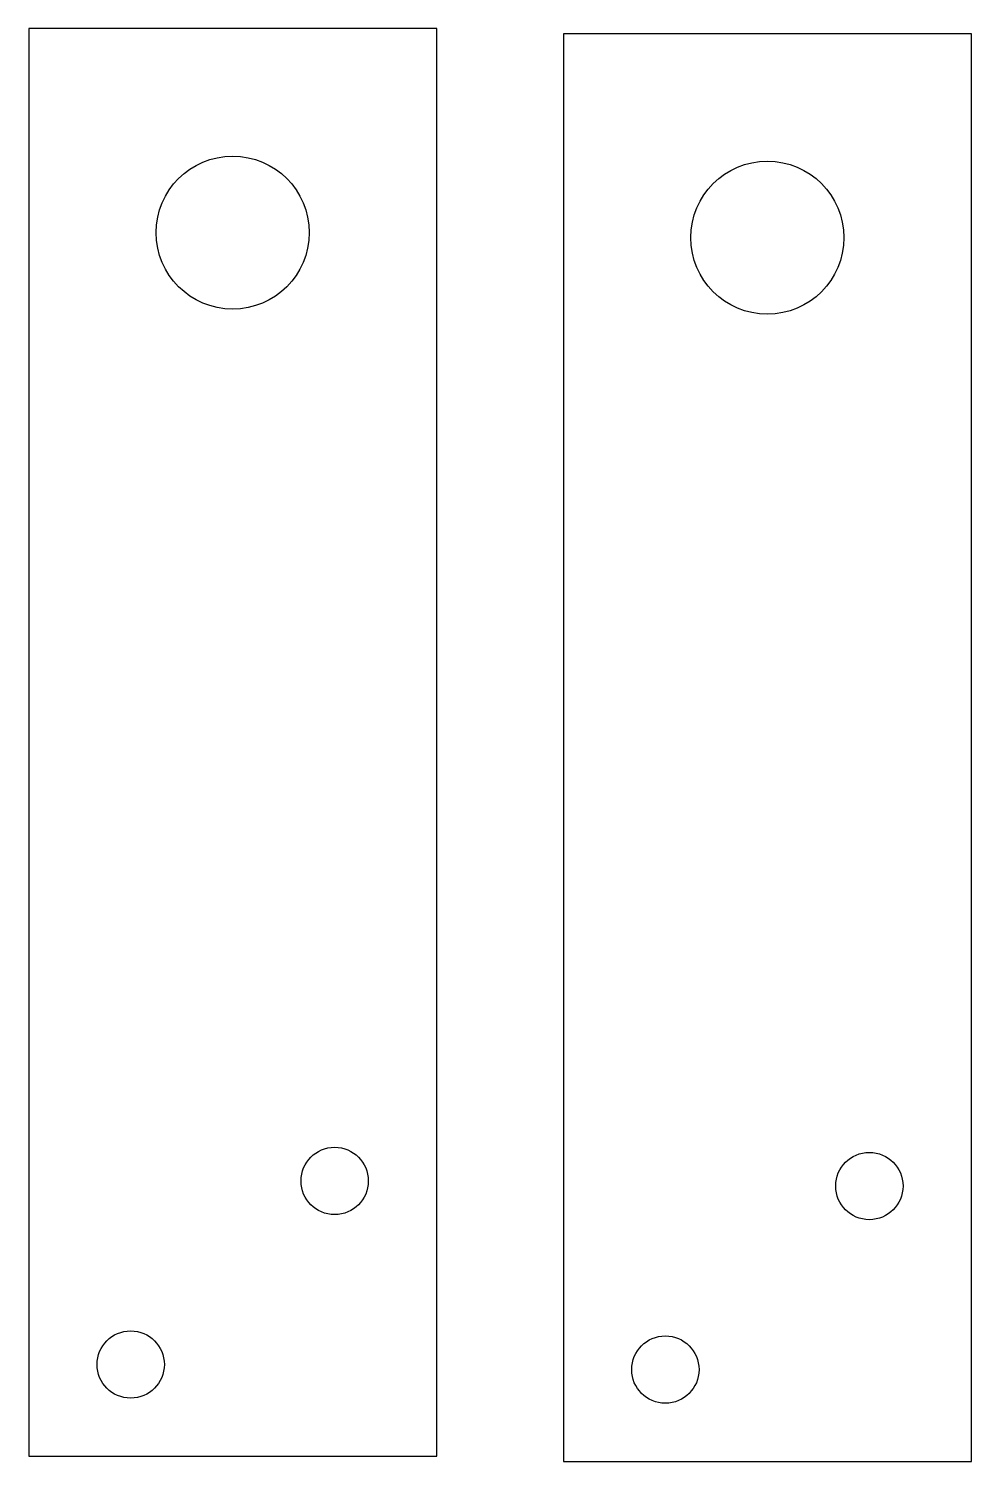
# Model space of a CAD drawing. Header units: inches. Extents: x 0.13 to 2.44, y 0.27 to 3.79.
import ezdxf

# ---------------------------------------------------------------- set-up
doc = ezdxf.new("R2010")
doc.units = ezdxf.units.IN
doc.header["$MEASUREMENT"] = 0

msp = doc.modelspace()

# ---------------------------------------------------------------- linework, layer by layer
at = {"color": 7, "linetype": 'Continuous', "lineweight": 25}
for p, q in [((0.1315, 3.7871), (0.1315, 0.2871)), ((1.1315, 3.7871), (0.1315, 3.7871)), ((1.1315, 0.2871), (1.1315, 3.7871)), ((1.442, 3.7747), (1.442, 0.2747)), ((2.442, 3.7747), (1.442, 3.7747)), ((2.442, 0.2747), (2.442, 3.7747)), ((0.1315, 0.2871), (1.1315, 0.2871)), ((1.442, 0.2747), (2.442, 0.2747))]:
    msp.add_line(p, q, dxfattribs=at)
for centre, radius in [((0.6315, 3.2871), 0.1875), ((1.942, 3.2747), 0.1875), ((0.8815, 0.9621), 0.0825), ((2.192, 0.9497), 0.0825), ((0.3815, 0.5121), 0.0825), ((1.692, 0.4997), 0.0825)]:
    msp.add_circle(centre, radius, dxfattribs=at)

doc.saveas('drawing.dxf')
